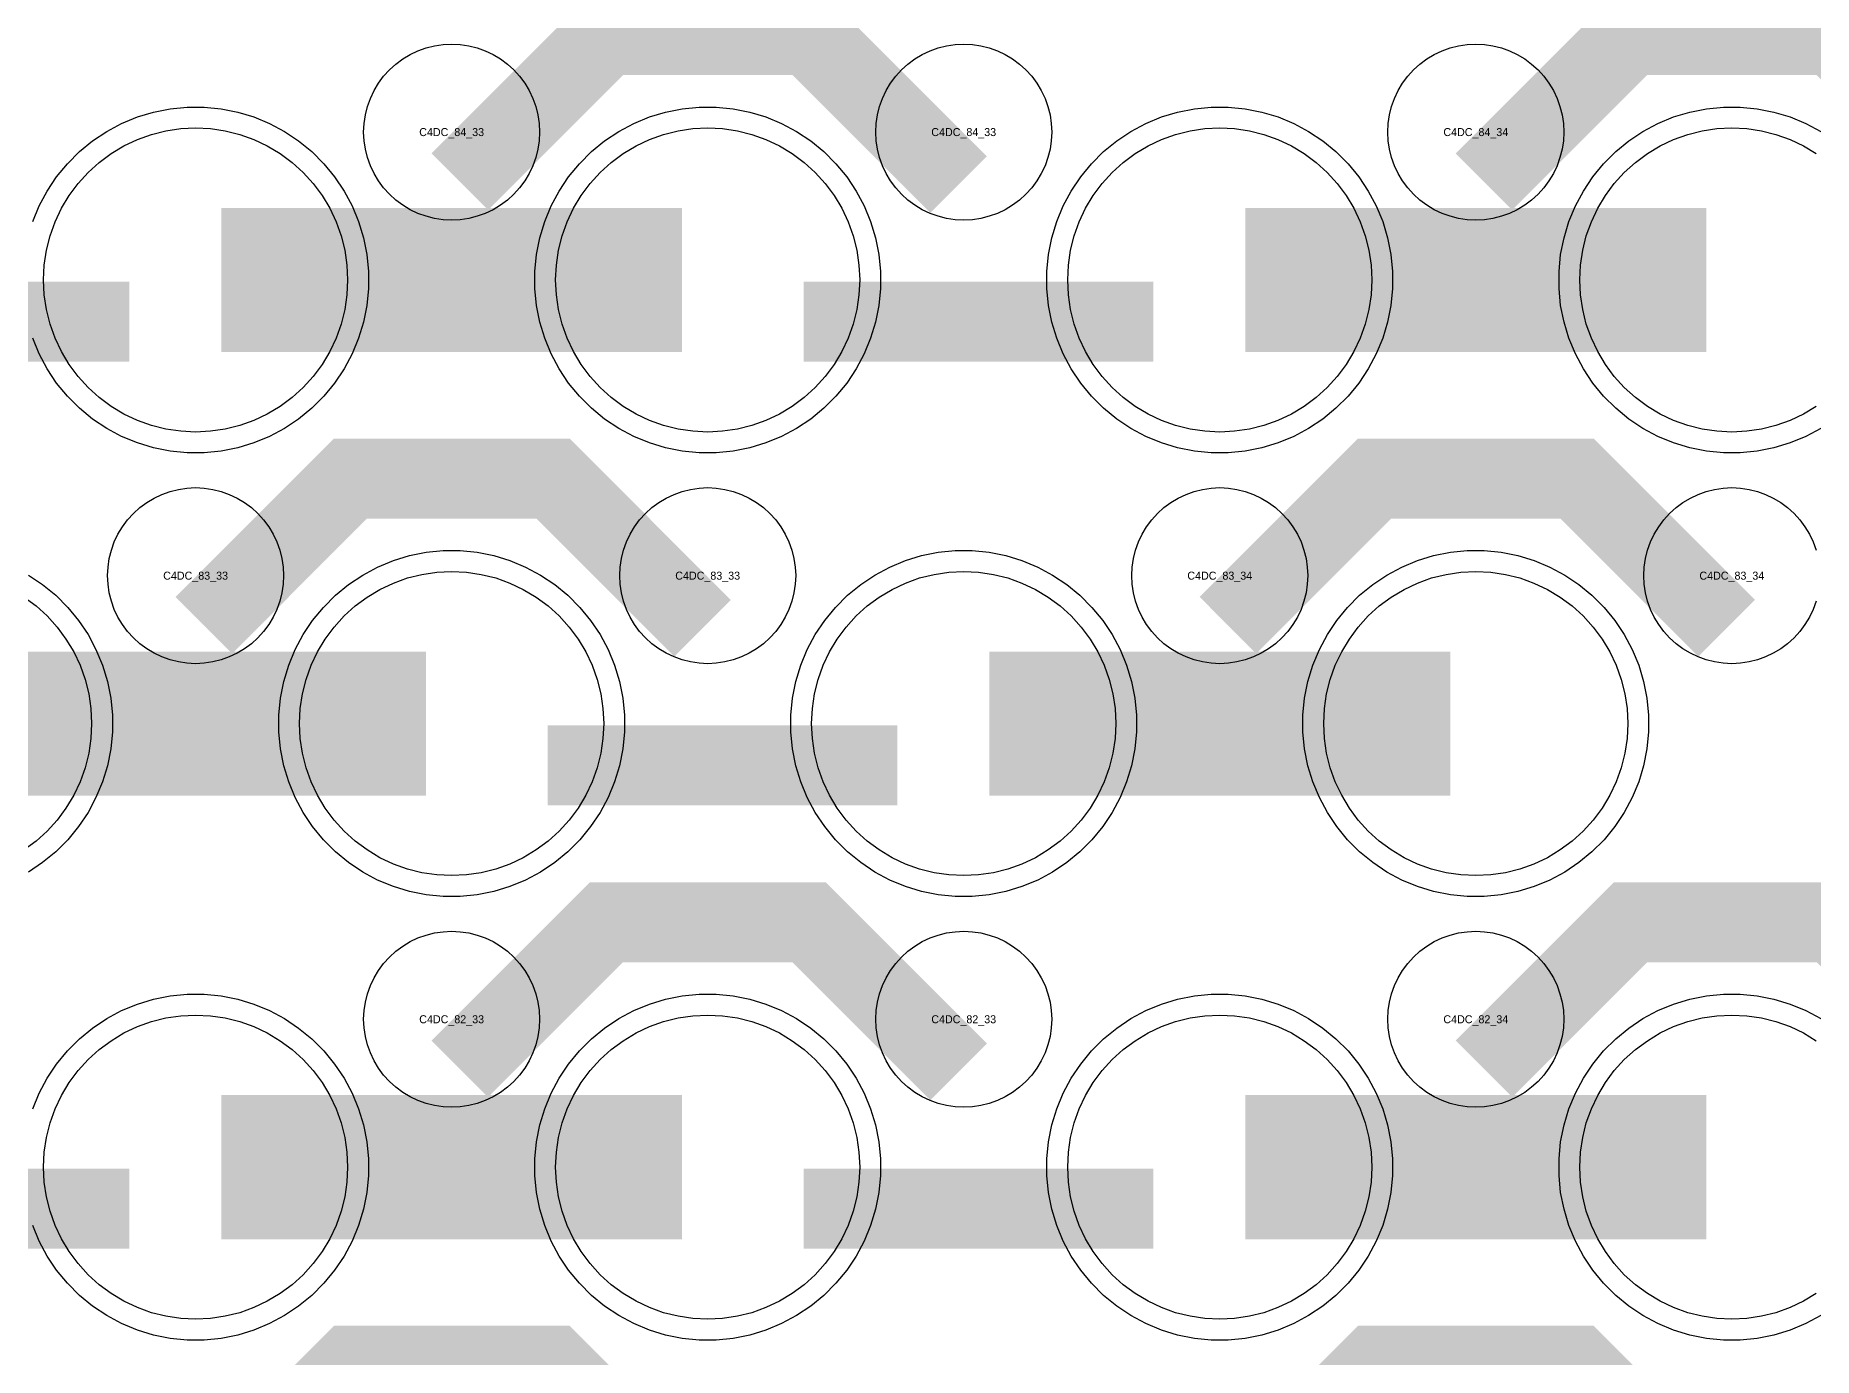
# Model space of a CAD drawing. Extents: x -11880 to 11880, y -14992 to 14992.
# Drawn here: x -1490 to -934, y -3537 to -3124 of the extents above; entities that cross this region are included whole.
import ezdxf
from ezdxf.enums import TextEntityAlignment as Align

# ---------------------------------------------------------------- set-up
doc = ezdxf.new("R2010")
doc.units = 0
doc.header["$MEASUREMENT"] = 0
for name, color, linetype in [('GDS_775_DT_237', 138, 'CONTINUOUS'), ('RDL1_FS', 34, 'CONTINUOUS'), ('RDL_BS', 160, 'CONTINUOUS')]:
    doc.layers.add(name, color=color, linetype=linetype)

msp = doc.modelspace()

# ---------------------------------------------------------------- linework, layer by layer
at = {"layer": 'RDL1_FS'}
for points in [[(-1440, -3247.694), (-1444.657, -3247.465), (-1449.268, -3246.781), (-1453.791, -3245.649), (-1458.181, -3244.077), (-1462.395, -3242.085), (-1466.395, -3239.687), (-1470.14, -3236.909), (-1473.594, -3233.779), (-1476.724, -3230.325), (-1479.502, -3226.58), (-1481.9, -3222.58), (-1483.892, -3218.366), (-1485.464, -3213.976), (-1486.596, -3209.453), (-1487.28, -3204.842), (-1487.509, -3200.185), (-1487.28, -3195.528), (-1486.596, -3190.917), (-1485.464, -3186.394), (-1483.892, -3182.004), (-1481.9, -3177.79), (-1479.502, -3173.79), (-1476.724, -3170.045), (-1473.594, -3166.591), (-1470.14, -3163.461), (-1466.395, -3160.683), (-1462.395, -3158.285), (-1458.181, -3156.293), (-1453.791, -3154.721), (-1449.268, -3153.589), (-1444.657, -3152.905), (-1440, -3152.676), (-1435.343, -3152.905), (-1430.732, -3153.589), (-1426.209, -3154.721), (-1421.819, -3156.293), (-1417.605, -3158.285), (-1413.605, -3160.683), (-1409.86, -3163.461), (-1406.406, -3166.591), (-1403.276, -3170.045), (-1400.498, -3173.79), (-1398.1, -3177.79), (-1396.108, -3182.004), (-1394.536, -3186.394), (-1393.404, -3190.917), (-1392.72, -3195.528), (-1392.491, -3200.185), (-1392.72, -3204.842), (-1393.404, -3209.453), (-1394.536, -3213.976), (-1396.108, -3218.366), (-1398.1, -3222.58), (-1400.498, -3226.58), (-1403.276, -3230.325), (-1406.406, -3233.779), (-1409.86, -3236.909), (-1413.605, -3239.687), (-1417.605, -3242.085), (-1421.819, -3244.077), (-1426.209, -3245.649), (-1430.732, -3246.781), (-1435.343, -3247.465)], [(-1280, -3247.694), (-1284.657, -3247.465), (-1289.268, -3246.781), (-1293.791, -3245.649), (-1298.181, -3244.077), (-1302.395, -3242.085), (-1306.395, -3239.687), (-1310.14, -3236.909), (-1313.594, -3233.779), (-1316.724, -3230.325), (-1319.502, -3226.58), (-1321.9, -3222.58), (-1323.892, -3218.366), (-1325.464, -3213.976), (-1326.596, -3209.453), (-1327.28, -3204.842), (-1327.509, -3200.185), (-1327.28, -3195.528), (-1326.596, -3190.917), (-1325.464, -3186.394), (-1323.892, -3182.004), (-1321.9, -3177.79), (-1319.502, -3173.79), (-1316.724, -3170.045), (-1313.594, -3166.591), (-1310.14, -3163.461), (-1306.395, -3160.683), (-1302.395, -3158.285), (-1298.181, -3156.293), (-1293.791, -3154.721), (-1289.268, -3153.589), (-1284.657, -3152.905), (-1280, -3152.676), (-1275.343, -3152.905), (-1270.732, -3153.589), (-1266.209, -3154.721), (-1261.819, -3156.293), (-1257.605, -3158.285), (-1253.605, -3160.683), (-1249.86, -3163.461), (-1246.406, -3166.591), (-1243.276, -3170.045), (-1240.498, -3173.79), (-1238.1, -3177.79), (-1236.108, -3182.004), (-1234.536, -3186.394), (-1233.404, -3190.917), (-1232.72, -3195.528), (-1232.491, -3200.185), (-1232.72, -3204.842), (-1233.404, -3209.453), (-1234.536, -3213.976), (-1236.108, -3218.366), (-1238.1, -3222.58), (-1240.498, -3226.58), (-1243.276, -3230.325), (-1246.406, -3233.779), (-1249.86, -3236.909), (-1253.605, -3239.687), (-1257.605, -3242.085), (-1261.819, -3244.077), (-1266.209, -3245.649), (-1270.732, -3246.781), (-1275.343, -3247.465)], [(-1120, -3247.694), (-1124.657, -3247.465), (-1129.268, -3246.781), (-1133.791, -3245.649), (-1138.181, -3244.077), (-1142.395, -3242.085), (-1146.395, -3239.687), (-1150.14, -3236.909), (-1153.594, -3233.779), (-1156.724, -3230.325), (-1159.502, -3226.58), (-1161.9, -3222.58), (-1163.892, -3218.366), (-1165.464, -3213.976), (-1166.596, -3209.453), (-1167.28, -3204.842), (-1167.509, -3200.185), (-1167.28, -3195.528), (-1166.596, -3190.917), (-1165.464, -3186.394), (-1163.892, -3182.004), (-1161.9, -3177.79), (-1159.502, -3173.79), (-1156.724, -3170.045), (-1153.594, -3166.591), (-1150.14, -3163.461), (-1146.395, -3160.683), (-1142.395, -3158.285), (-1138.181, -3156.293), (-1133.791, -3154.721), (-1129.268, -3153.589), (-1124.657, -3152.905), (-1120, -3152.676), (-1115.343, -3152.905), (-1110.732, -3153.589), (-1106.209, -3154.721), (-1101.819, -3156.293), (-1097.605, -3158.285), (-1093.605, -3160.683), (-1089.86, -3163.461), (-1086.406, -3166.591), (-1083.276, -3170.045), (-1080.498, -3173.79), (-1078.1, -3177.79), (-1076.108, -3182.004), (-1074.536, -3186.394), (-1073.404, -3190.917), (-1072.72, -3195.528), (-1072.491, -3200.185), (-1072.72, -3204.842), (-1073.404, -3209.453), (-1074.536, -3213.976), (-1076.108, -3218.366), (-1078.1, -3222.58), (-1080.498, -3226.58), (-1083.276, -3230.325), (-1086.406, -3233.779), (-1089.86, -3236.909), (-1093.605, -3239.687), (-1097.605, -3242.085), (-1101.819, -3244.077), (-1106.209, -3245.649), (-1110.732, -3246.781), (-1115.343, -3247.465)], [(-1360, -3386.254), (-1364.657, -3386.025), (-1369.268, -3385.341), (-1373.791, -3384.209), (-1378.181, -3382.637), (-1382.395, -3380.645), (-1386.395, -3378.247), (-1390.14, -3375.469), (-1393.594, -3372.339), (-1396.724, -3368.885), (-1399.502, -3365.14), (-1401.9, -3361.14), (-1403.892, -3356.926), (-1405.464, -3352.536), (-1406.596, -3348.013), (-1407.28, -3343.402), (-1407.509, -3338.745), (-1407.28, -3334.088), (-1406.596, -3329.477), (-1405.464, -3324.954), (-1403.892, -3320.564), (-1401.9, -3316.35), (-1399.502, -3312.35), (-1396.724, -3308.605), (-1393.594, -3305.151), (-1390.14, -3302.021), (-1386.395, -3299.243), (-1382.395, -3296.845), (-1378.181, -3294.853), (-1373.791, -3293.281), (-1369.268, -3292.149), (-1364.657, -3291.465), (-1360, -3291.236), (-1355.343, -3291.465), (-1350.732, -3292.149), (-1346.209, -3293.281), (-1341.819, -3294.853), (-1337.605, -3296.845), (-1333.605, -3299.243), (-1329.86, -3302.021), (-1326.406, -3305.151), (-1323.276, -3308.605), (-1320.498, -3312.35), (-1318.1, -3316.35), (-1316.108, -3320.564), (-1314.536, -3324.954), (-1313.404, -3329.477), (-1312.72, -3334.088), (-1312.491, -3338.745), (-1312.72, -3343.402), (-1313.404, -3348.013), (-1314.536, -3352.536), (-1316.108, -3356.926), (-1318.1, -3361.14), (-1320.498, -3365.14), (-1323.276, -3368.885), (-1326.406, -3372.339), (-1329.86, -3375.469), (-1333.605, -3378.247), (-1337.605, -3380.645), (-1341.819, -3382.637), (-1346.209, -3384.209), (-1350.732, -3385.341), (-1355.343, -3386.025)], [(-1200, -3386.254), (-1204.657, -3386.025), (-1209.268, -3385.341), (-1213.791, -3384.209), (-1218.181, -3382.637), (-1222.395, -3380.645), (-1226.395, -3378.247), (-1230.14, -3375.469), (-1233.594, -3372.339), (-1236.724, -3368.885), (-1239.502, -3365.14), (-1241.9, -3361.14), (-1243.892, -3356.926), (-1245.464, -3352.536), (-1246.596, -3348.013), (-1247.28, -3343.402), (-1247.509, -3338.745), (-1247.28, -3334.088), (-1246.596, -3329.477), (-1245.464, -3324.954), (-1243.892, -3320.564), (-1241.9, -3316.35), (-1239.502, -3312.35), (-1236.724, -3308.605), (-1233.594, -3305.151), (-1230.14, -3302.021), (-1226.395, -3299.243), (-1222.395, -3296.845), (-1218.181, -3294.853), (-1213.791, -3293.281), (-1209.268, -3292.149), (-1204.657, -3291.465), (-1200, -3291.236), (-1195.343, -3291.465), (-1190.732, -3292.149), (-1186.209, -3293.281), (-1181.819, -3294.853), (-1177.605, -3296.845), (-1173.605, -3299.243), (-1169.86, -3302.021), (-1166.406, -3305.151), (-1163.276, -3308.605), (-1160.498, -3312.35), (-1158.1, -3316.35), (-1156.108, -3320.564), (-1154.536, -3324.954), (-1153.404, -3329.477), (-1152.72, -3334.088), (-1152.491, -3338.745), (-1152.72, -3343.402), (-1153.404, -3348.013), (-1154.536, -3352.536), (-1156.108, -3356.926), (-1158.1, -3361.14), (-1160.498, -3365.14), (-1163.276, -3368.885), (-1166.406, -3372.339), (-1169.86, -3375.469), (-1173.605, -3378.247), (-1177.605, -3380.645), (-1181.819, -3382.637), (-1186.209, -3384.209), (-1190.732, -3385.341), (-1195.343, -3386.025)], [(-1040, -3386.254), (-1044.657, -3386.025), (-1049.268, -3385.341), (-1053.791, -3384.209), (-1058.181, -3382.637), (-1062.395, -3380.645), (-1066.395, -3378.247), (-1070.14, -3375.469), (-1073.594, -3372.339), (-1076.724, -3368.885), (-1079.502, -3365.14), (-1081.9, -3361.14), (-1083.892, -3356.926), (-1085.464, -3352.536), (-1086.596, -3348.013), (-1087.28, -3343.402), (-1087.509, -3338.745), (-1087.28, -3334.088), (-1086.596, -3329.477), (-1085.464, -3324.954), (-1083.892, -3320.564), (-1081.9, -3316.35), (-1079.502, -3312.35), (-1076.724, -3308.605), (-1073.594, -3305.151), (-1070.14, -3302.021), (-1066.395, -3299.243), (-1062.395, -3296.845), (-1058.181, -3294.853), (-1053.791, -3293.281), (-1049.268, -3292.149), (-1044.657, -3291.465), (-1040, -3291.236), (-1035.343, -3291.465), (-1030.732, -3292.149), (-1026.209, -3293.281), (-1021.819, -3294.853), (-1017.605, -3296.845), (-1013.605, -3299.243), (-1009.86, -3302.021), (-1006.406, -3305.151), (-1003.276, -3308.605), (-1000.498, -3312.35), (-998.1, -3316.35), (-996.108, -3320.564), (-994.536, -3324.954), (-993.404, -3329.477), (-992.72, -3334.088), (-992.491, -3338.745), (-992.72, -3343.402), (-993.404, -3348.013), (-994.536, -3352.536), (-996.108, -3356.926), (-998.1, -3361.14), (-1000.498, -3365.14), (-1003.276, -3368.885), (-1006.406, -3372.339), (-1009.86, -3375.469), (-1013.605, -3378.247), (-1017.605, -3380.645), (-1021.819, -3382.637), (-1026.209, -3384.209), (-1030.732, -3385.341), (-1035.343, -3386.025)], [(-1440, -3524.819), (-1444.657, -3524.59), (-1449.268, -3523.906), (-1453.791, -3522.774), (-1458.181, -3521.202), (-1462.395, -3519.21), (-1466.395, -3516.812), (-1470.14, -3514.034), (-1473.594, -3510.904), (-1476.724, -3507.45), (-1479.502, -3503.705), (-1481.9, -3499.705), (-1483.892, -3495.491), (-1485.464, -3491.101), (-1486.596, -3486.578), (-1487.28, -3481.967), (-1487.509, -3477.31), (-1487.28, -3472.653), (-1486.596, -3468.042), (-1485.464, -3463.519), (-1483.892, -3459.129), (-1481.9, -3454.915), (-1479.502, -3450.915), (-1476.724, -3447.17), (-1473.594, -3443.716), (-1470.14, -3440.586), (-1466.395, -3437.808), (-1462.395, -3435.41), (-1458.181, -3433.418), (-1453.791, -3431.846), (-1449.268, -3430.714), (-1444.657, -3430.03), (-1440, -3429.801), (-1435.343, -3430.03), (-1430.732, -3430.714), (-1426.209, -3431.846), (-1421.819, -3433.418), (-1417.605, -3435.41), (-1413.605, -3437.808), (-1409.86, -3440.586), (-1406.406, -3443.716), (-1403.276, -3447.17), (-1400.498, -3450.915), (-1398.1, -3454.915), (-1396.108, -3459.129), (-1394.536, -3463.519), (-1393.404, -3468.042), (-1392.72, -3472.653), (-1392.491, -3477.31), (-1392.72, -3481.967), (-1393.404, -3486.578), (-1394.536, -3491.101), (-1396.108, -3495.491), (-1398.1, -3499.705), (-1400.498, -3503.705), (-1403.276, -3507.45), (-1406.406, -3510.904), (-1409.86, -3514.034), (-1413.605, -3516.812), (-1417.605, -3519.21), (-1421.819, -3521.202), (-1426.209, -3522.774), (-1430.732, -3523.906), (-1435.343, -3524.59)], [(-1280, -3524.819), (-1284.657, -3524.59), (-1289.268, -3523.906), (-1293.791, -3522.774), (-1298.181, -3521.202), (-1302.395, -3519.21), (-1306.395, -3516.812), (-1310.14, -3514.034), (-1313.594, -3510.904), (-1316.724, -3507.45), (-1319.502, -3503.705), (-1321.9, -3499.705), (-1323.892, -3495.491), (-1325.464, -3491.101), (-1326.596, -3486.578), (-1327.28, -3481.967), (-1327.509, -3477.31), (-1327.28, -3472.653), (-1326.596, -3468.042), (-1325.464, -3463.519), (-1323.892, -3459.129), (-1321.9, -3454.915), (-1319.502, -3450.915), (-1316.724, -3447.17), (-1313.594, -3443.716), (-1310.14, -3440.586), (-1306.395, -3437.808), (-1302.395, -3435.41), (-1298.181, -3433.418), (-1293.791, -3431.846), (-1289.268, -3430.714), (-1284.657, -3430.03), (-1280, -3429.801), (-1275.343, -3430.03), (-1270.732, -3430.714), (-1266.209, -3431.846), (-1261.819, -3433.418), (-1257.605, -3435.41), (-1253.605, -3437.808), (-1249.86, -3440.586), (-1246.406, -3443.716), (-1243.276, -3447.17), (-1240.498, -3450.915), (-1238.1, -3454.915), (-1236.108, -3459.129), (-1234.536, -3463.519), (-1233.404, -3468.042), (-1232.72, -3472.653), (-1232.491, -3477.31), (-1232.72, -3481.967), (-1233.404, -3486.578), (-1234.536, -3491.101), (-1236.108, -3495.491), (-1238.1, -3499.705), (-1240.498, -3503.705), (-1243.276, -3507.45), (-1246.406, -3510.904), (-1249.86, -3514.034), (-1253.605, -3516.812), (-1257.605, -3519.21), (-1261.819, -3521.202), (-1266.209, -3522.774), (-1270.732, -3523.906), (-1275.343, -3524.59)], [(-1120, -3524.819), (-1124.657, -3524.59), (-1129.268, -3523.906), (-1133.791, -3522.774), (-1138.181, -3521.202), (-1142.395, -3519.21), (-1146.395, -3516.812), (-1150.14, -3514.034), (-1153.594, -3510.904), (-1156.724, -3507.45), (-1159.502, -3503.705), (-1161.9, -3499.705), (-1163.892, -3495.491), (-1165.464, -3491.101), (-1166.596, -3486.578), (-1167.28, -3481.967), (-1167.509, -3477.31), (-1167.28, -3472.653), (-1166.596, -3468.042), (-1165.464, -3463.519), (-1163.892, -3459.129), (-1161.9, -3454.915), (-1159.502, -3450.915), (-1156.724, -3447.17), (-1153.594, -3443.716), (-1150.14, -3440.586), (-1146.395, -3437.808), (-1142.395, -3435.41), (-1138.181, -3433.418), (-1133.791, -3431.846), (-1129.268, -3430.714), (-1124.657, -3430.03), (-1120, -3429.801), (-1115.343, -3430.03), (-1110.732, -3430.714), (-1106.209, -3431.846), (-1101.819, -3433.418), (-1097.605, -3435.41), (-1093.605, -3437.808), (-1089.86, -3440.586), (-1086.406, -3443.716), (-1083.276, -3447.17), (-1080.498, -3450.915), (-1078.1, -3454.915), (-1076.108, -3459.129), (-1074.536, -3463.519), (-1073.404, -3468.042), (-1072.72, -3472.653), (-1072.491, -3477.31), (-1072.72, -3481.967), (-1073.404, -3486.578), (-1074.536, -3491.101), (-1076.108, -3495.491), (-1078.1, -3499.705), (-1080.498, -3503.705), (-1083.276, -3507.45), (-1086.406, -3510.904), (-1089.86, -3514.034), (-1093.605, -3516.812), (-1097.605, -3519.21), (-1101.819, -3521.202), (-1106.209, -3522.774), (-1110.732, -3523.906), (-1115.343, -3524.59)]]:
    msp.add_lwpolyline(points, close=True, dxfattribs=at)
for points in [[(-933.605, -3239.687), (-937.605, -3242.085), (-941.819, -3244.077), (-946.209, -3245.649), (-950.732, -3246.781), (-955.343, -3247.465), (-960, -3247.694), (-964.657, -3247.465), (-969.268, -3246.781), (-973.791, -3245.649), (-978.181, -3244.077), (-982.395, -3242.085), (-986.395, -3239.687), (-990.14, -3236.909), (-993.594, -3233.779), (-996.724, -3230.325), (-999.502, -3226.58), (-1001.9, -3222.58), (-1003.892, -3218.366), (-1005.464, -3213.976), (-1006.596, -3209.453), (-1007.28, -3204.842), (-1007.509, -3200.185), (-1007.28, -3195.528), (-1006.596, -3190.917), (-1005.464, -3186.394), (-1003.892, -3182.004), (-1001.9, -3177.79), (-999.502, -3173.79), (-996.724, -3170.045), (-993.594, -3166.591), (-990.14, -3163.461), (-986.395, -3160.683), (-982.395, -3158.285), (-978.181, -3156.293), (-973.791, -3154.721), (-969.268, -3153.589), (-964.657, -3152.905), (-960, -3152.676), (-955.343, -3152.905), (-950.732, -3153.589), (-946.209, -3154.721), (-941.819, -3156.293), (-937.605, -3158.285), (-933.605, -3160.683)], [(-1493.605, -3299.243), (-1489.86, -3302.021), (-1486.406, -3305.151), (-1483.276, -3308.605), (-1480.498, -3312.35), (-1478.1, -3316.35), (-1476.108, -3320.564), (-1474.536, -3324.954), (-1473.404, -3329.477), (-1472.72, -3334.088), (-1472.491, -3338.745), (-1472.72, -3343.402), (-1473.404, -3348.013), (-1474.536, -3352.536), (-1476.108, -3356.926), (-1478.1, -3361.14), (-1480.498, -3365.14), (-1483.276, -3368.885), (-1486.406, -3372.339), (-1489.86, -3375.469), (-1493.605, -3378.247)], [(-933.605, -3516.812), (-937.605, -3519.21), (-941.819, -3521.202), (-946.209, -3522.774), (-950.732, -3523.906), (-955.343, -3524.59), (-960, -3524.819), (-964.657, -3524.59), (-969.268, -3523.906), (-973.791, -3522.774), (-978.181, -3521.202), (-982.395, -3519.21), (-986.395, -3516.812), (-990.14, -3514.034), (-993.594, -3510.904), (-996.724, -3507.45), (-999.502, -3503.705), (-1001.9, -3499.705), (-1003.892, -3495.491), (-1005.464, -3491.101), (-1006.596, -3486.578), (-1007.28, -3481.967), (-1007.509, -3477.31), (-1007.28, -3472.653), (-1006.596, -3468.042), (-1005.464, -3463.519), (-1003.892, -3459.129), (-1001.9, -3454.915), (-999.502, -3450.915), (-996.724, -3447.17), (-993.594, -3443.716), (-990.14, -3440.586), (-986.395, -3437.808), (-982.395, -3435.41), (-978.181, -3433.418), (-973.791, -3431.846), (-969.268, -3430.714), (-964.657, -3430.03), (-960, -3429.801), (-955.343, -3430.03), (-950.732, -3430.714), (-946.209, -3431.846), (-941.819, -3433.418), (-937.605, -3435.41), (-933.605, -3437.808)]]:
    msp.add_lwpolyline(points, dxfattribs=at)
for points in [[(-1431.998, -3200.185, 45, 45, 0), (-1359.998, -3200.185, 45, 45, 0)], [(-1359.998, -3200.185, 45, 45, 0), (-1287.998, -3200.185, 45, 45, 0)], [(-1111.998, -3200.185, 45, 45, 0), (-1039.998, -3200.185, 45, 45, 0)], [(-1039.998, -3200.185, 45, 45, 0), (-967.998, -3200.185, 45, 45, 0)], [(-1511.998, -3338.745, 45, 45, 0), (-1439.998, -3338.745, 45, 45, 0)], [(-1439.998, -3338.745, 45, 45, 0), (-1367.998, -3338.745, 45, 45, 0)], [(-1191.998, -3338.745, 45, 45, 0), (-1119.998, -3338.745, 45, 45, 0)], [(-1119.998, -3338.745, 45, 45, 0), (-1047.998, -3338.745, 45, 45, 0)], [(-1431.998, -3477.31, 45, 45, 0), (-1359.998, -3477.31, 45, 45, 0)], [(-1359.998, -3477.31, 45, 45, 0), (-1287.998, -3477.31, 45, 45, 0)], [(-1111.998, -3477.31, 45, 45, 0), (-1039.998, -3477.31, 45, 45, 0)], [(-1039.998, -3477.31, 45, 45, 0), (-967.998, -3477.31, 45, 45, 0)]]:
    msp.add_lwpolyline(points, format="xyseb", dxfattribs=at)
at = {"layer": 'RDL_BS'}
for points in [[(-1357.438, -3169.499, 25, 25, 0), (-1311.623, -3123.684, 25, 25, 0), (-1278.07, -3123.684, 25, 25, 0)], [(-1201.599, -3170.398, 25, 25, 0), (-1248.313, -3123.684, 25, 25, 0), (-1278.071, -3123.684, 25, 25, 0)], [(-1037.438, -3169.499, 25, 25, 0), (-991.623, -3123.684, 25, 25, 0), (-958.07, -3123.684, 25, 25, 0)], [(-881.599, -3170.398, 25, 25, 0), (-928.313, -3123.684, 25, 25, 0), (-958.071, -3123.684, 25, 25, 0)], [(-1569.984, -3213.198, 25, 25, 0), (-1460.719, -3213.198, 25, 25, 0)], [(-1249.984, -3213.198, 25, 25, 0), (-1140.719, -3213.198, 25, 25, 0)], [(-929.984, -3213.198, 25, 25, 0), (-820.719, -3213.198, 25, 25, 0)], [(-1437.438, -3308.059, 25, 25, 0), (-1391.623, -3262.244, 25, 25, 0), (-1358.07, -3262.244, 25, 25, 0)], [(-1281.599, -3308.958, 25, 25, 0), (-1328.313, -3262.244, 25, 25, 0), (-1358.071, -3262.244, 25, 25, 0)], [(-1117.438, -3308.059, 25, 25, 0), (-1071.623, -3262.244, 25, 25, 0), (-1038.07, -3262.244, 25, 25, 0)], [(-961.599, -3308.958, 25, 25, 0), (-1008.313, -3262.244, 25, 25, 0), (-1038.071, -3262.244, 25, 25, 0)], [(-1329.984, -3351.758, 25, 25, 0), (-1220.719, -3351.758, 25, 25, 0)], [(-1357.438, -3446.624, 25, 25, 0), (-1311.623, -3400.809, 25, 25, 0), (-1278.07, -3400.809, 25, 25, 0)], [(-1201.599, -3447.523, 25, 25, 0), (-1248.313, -3400.809, 25, 25, 0), (-1278.071, -3400.809, 25, 25, 0)], [(-1037.438, -3446.624, 25, 25, 0), (-991.623, -3400.809, 25, 25, 0), (-958.07, -3400.809, 25, 25, 0)], [(-881.599, -3447.523, 25, 25, 0), (-928.313, -3400.809, 25, 25, 0), (-958.071, -3400.809, 25, 25, 0)], [(-1569.984, -3490.323, 25, 25, 0), (-1460.719, -3490.323, 25, 25, 0)], [(-1249.984, -3490.323, 25, 25, 0), (-1140.719, -3490.323, 25, 25, 0)], [(-1437.438, -3585.189, 25, 25, 0), (-1391.623, -3539.374, 25, 25, 0), (-1358.07, -3539.374, 25, 25, 0)], [(-1281.599, -3586.088, 25, 25, 0), (-1328.313, -3539.374, 25, 25, 0), (-1358.071, -3539.374, 25, 25, 0)], [(-1117.438, -3585.189, 25, 25, 0), (-1071.623, -3539.374, 25, 25, 0), (-1038.07, -3539.374, 25, 25, 0)], [(-961.599, -3586.088, 25, 25, 0), (-1008.313, -3539.374, 25, 25, 0), (-1038.071, -3539.374, 25, 25, 0)]]:
    msp.add_lwpolyline(points, format="xyseb", dxfattribs=at)
for points in [[(-1360, -3181.491), (-1362.693, -3181.359), (-1365.365, -3180.963), (-1367.984, -3180.306), (-1370.519, -3179.399), (-1372.956, -3178.247), (-1375.28, -3176.854), (-1377.443, -3175.251), (-1379.442, -3173.439), (-1381.254, -3171.44), (-1382.857, -3169.277), (-1384.25, -3166.953), (-1385.402, -3164.516), (-1386.309, -3161.981), (-1386.966, -3159.362), (-1387.362, -3156.69), (-1387.494, -3153.997), (-1387.362, -3151.304), (-1386.966, -3148.632), (-1386.309, -3146.013), (-1385.402, -3143.478), (-1384.25, -3141.041), (-1382.857, -3138.717), (-1381.254, -3136.554), (-1379.442, -3134.555), (-1377.443, -3132.743), (-1375.28, -3131.14), (-1372.956, -3129.747), (-1370.519, -3128.595), (-1367.984, -3127.688), (-1365.365, -3127.031), (-1362.693, -3126.635), (-1360, -3126.503), (-1357.307, -3126.635), (-1354.635, -3127.031), (-1352.016, -3127.688), (-1349.481, -3128.595), (-1347.044, -3129.747), (-1344.72, -3131.14), (-1342.557, -3132.743), (-1340.558, -3134.555), (-1338.746, -3136.554), (-1337.143, -3138.717), (-1335.75, -3141.041), (-1334.598, -3143.478), (-1333.691, -3146.013), (-1333.034, -3148.632), (-1332.638, -3151.304), (-1332.506, -3153.997), (-1332.638, -3156.69), (-1333.034, -3159.362), (-1333.691, -3161.981), (-1334.598, -3164.516), (-1335.75, -3166.953), (-1337.143, -3169.277), (-1338.746, -3171.44), (-1340.558, -3173.439), (-1342.557, -3175.251), (-1344.72, -3176.854), (-1347.044, -3178.247), (-1349.481, -3179.399), (-1352.016, -3180.306), (-1354.635, -3180.963), (-1357.307, -3181.359)], [(-1200, -3181.491), (-1202.693, -3181.359), (-1205.365, -3180.963), (-1207.984, -3180.306), (-1210.519, -3179.399), (-1212.956, -3178.247), (-1215.28, -3176.854), (-1217.443, -3175.251), (-1219.442, -3173.439), (-1221.254, -3171.44), (-1222.857, -3169.277), (-1224.25, -3166.953), (-1225.402, -3164.516), (-1226.309, -3161.981), (-1226.966, -3159.362), (-1227.362, -3156.69), (-1227.494, -3153.997), (-1227.362, -3151.304), (-1226.966, -3148.632), (-1226.309, -3146.013), (-1225.402, -3143.478), (-1224.25, -3141.041), (-1222.857, -3138.717), (-1221.254, -3136.554), (-1219.442, -3134.555), (-1217.443, -3132.743), (-1215.28, -3131.14), (-1212.956, -3129.747), (-1210.519, -3128.595), (-1207.984, -3127.688), (-1205.365, -3127.031), (-1202.693, -3126.635), (-1200, -3126.503), (-1197.307, -3126.635), (-1194.635, -3127.031), (-1192.016, -3127.688), (-1189.481, -3128.595), (-1187.044, -3129.747), (-1184.72, -3131.14), (-1182.557, -3132.743), (-1180.558, -3134.555), (-1178.746, -3136.554), (-1177.143, -3138.717), (-1175.75, -3141.041), (-1174.598, -3143.478), (-1173.691, -3146.013), (-1173.034, -3148.632), (-1172.638, -3151.304), (-1172.506, -3153.997), (-1172.638, -3156.69), (-1173.034, -3159.362), (-1173.691, -3161.981), (-1174.598, -3164.516), (-1175.75, -3166.953), (-1177.143, -3169.277), (-1178.746, -3171.44), (-1180.558, -3173.439), (-1182.557, -3175.251), (-1184.72, -3176.854), (-1187.044, -3178.247), (-1189.481, -3179.399), (-1192.016, -3180.306), (-1194.635, -3180.963), (-1197.307, -3181.359)], [(-1040, -3181.491), (-1042.693, -3181.359), (-1045.365, -3180.963), (-1047.984, -3180.306), (-1050.519, -3179.399), (-1052.956, -3178.247), (-1055.28, -3176.854), (-1057.443, -3175.251), (-1059.442, -3173.439), (-1061.254, -3171.44), (-1062.857, -3169.277), (-1064.25, -3166.953), (-1065.402, -3164.516), (-1066.309, -3161.981), (-1066.966, -3159.362), (-1067.362, -3156.69), (-1067.494, -3153.997), (-1067.362, -3151.304), (-1066.966, -3148.632), (-1066.309, -3146.013), (-1065.402, -3143.478), (-1064.25, -3141.041), (-1062.857, -3138.717), (-1061.254, -3136.554), (-1059.442, -3134.555), (-1057.443, -3132.743), (-1055.28, -3131.14), (-1052.956, -3129.747), (-1050.519, -3128.595), (-1047.984, -3127.688), (-1045.365, -3127.031), (-1042.693, -3126.635), (-1040, -3126.503), (-1037.307, -3126.635), (-1034.635, -3127.031), (-1032.016, -3127.688), (-1029.481, -3128.595), (-1027.044, -3129.747), (-1024.72, -3131.14), (-1022.557, -3132.743), (-1020.558, -3134.555), (-1018.746, -3136.554), (-1017.143, -3138.717), (-1015.75, -3141.041), (-1014.598, -3143.478), (-1013.691, -3146.013), (-1013.034, -3148.632), (-1012.638, -3151.304), (-1012.506, -3153.997), (-1012.638, -3156.69), (-1013.034, -3159.362), (-1013.691, -3161.981), (-1014.598, -3164.516), (-1015.75, -3166.953), (-1017.143, -3169.277), (-1018.746, -3171.44), (-1020.558, -3173.439), (-1022.557, -3175.251), (-1024.72, -3176.854), (-1027.044, -3178.247), (-1029.481, -3179.399), (-1032.016, -3180.306), (-1034.635, -3180.963), (-1037.307, -3181.359)], [(-1282.644, -3254.185), (-1287.938, -3253.668), (-1293.165, -3252.622), (-1298.205, -3251.091), (-1303.115, -3249.06), (-1307.777, -3246.568), (-1312.191, -3243.621), (-1316.292, -3240.259), (-1320.074, -3236.477), (-1323.436, -3232.376), (-1326.383, -3227.962), (-1328.875, -3223.3), (-1330.906, -3218.39), (-1332.437, -3213.35), (-1333.483, -3208.123), (-1334, -3202.829), (-1334, -3197.541), (-1333.483, -3192.247), (-1332.437, -3187.02), (-1330.906, -3181.98), (-1328.875, -3177.07), (-1326.383, -3172.408), (-1323.436, -3167.994), (-1320.074, -3163.893), (-1316.292, -3160.111), (-1312.191, -3156.749), (-1307.777, -3153.802), (-1303.115, -3151.31), (-1298.205, -3149.279), (-1293.165, -3147.748), (-1287.938, -3146.702), (-1282.644, -3146.185), (-1277.356, -3146.185), (-1272.062, -3146.702), (-1266.835, -3147.748), (-1261.795, -3149.279), (-1256.885, -3151.31), (-1252.223, -3153.802), (-1247.809, -3156.749), (-1243.708, -3160.111), (-1239.926, -3163.893), (-1236.564, -3167.994), (-1233.617, -3172.408), (-1231.125, -3177.07), (-1229.094, -3181.98), (-1227.563, -3187.02), (-1226.517, -3192.247), (-1226, -3197.541), (-1226, -3202.829), (-1226.517, -3208.123), (-1227.563, -3213.35), (-1229.094, -3218.39), (-1231.125, -3223.3), (-1233.617, -3227.962), (-1236.564, -3232.376), (-1239.926, -3236.477), (-1243.708, -3240.259), (-1247.809, -3243.621), (-1252.223, -3246.568), (-1256.885, -3249.06), (-1261.795, -3251.091), (-1266.835, -3252.622), (-1272.062, -3253.668), (-1277.356, -3254.185)], [(-1122.644, -3254.185), (-1127.938, -3253.668), (-1133.165, -3252.622), (-1138.205, -3251.091), (-1143.115, -3249.06), (-1147.777, -3246.568), (-1152.191, -3243.621), (-1156.292, -3240.259), (-1160.074, -3236.477), (-1163.436, -3232.376), (-1166.383, -3227.962), (-1168.875, -3223.3), (-1170.906, -3218.39), (-1172.437, -3213.35), (-1173.483, -3208.123), (-1174, -3202.829), (-1174, -3197.541), (-1173.483, -3192.247), (-1172.437, -3187.02), (-1170.906, -3181.98), (-1168.875, -3177.07), (-1166.383, -3172.408), (-1163.436, -3167.994), (-1160.074, -3163.893), (-1156.292, -3160.111), (-1152.191, -3156.749), (-1147.777, -3153.802), (-1143.115, -3151.31), (-1138.205, -3149.279), (-1133.165, -3147.748), (-1127.938, -3146.702), (-1122.644, -3146.185), (-1117.356, -3146.185), (-1112.062, -3146.702), (-1106.835, -3147.748), (-1101.795, -3149.279), (-1096.885, -3151.31), (-1092.223, -3153.802), (-1087.809, -3156.749), (-1083.708, -3160.111), (-1079.926, -3163.893), (-1076.564, -3167.994), (-1073.617, -3172.408), (-1071.125, -3177.07), (-1069.094, -3181.98), (-1067.563, -3187.02), (-1066.517, -3192.247), (-1066, -3197.541), (-1066, -3202.829), (-1066.517, -3208.123), (-1067.563, -3213.35), (-1069.094, -3218.39), (-1071.125, -3223.3), (-1073.617, -3227.962), (-1076.564, -3232.376), (-1079.926, -3236.477), (-1083.708, -3240.259), (-1087.809, -3243.621), (-1092.223, -3246.568), (-1096.885, -3249.06), (-1101.795, -3251.091), (-1106.835, -3252.622), (-1112.062, -3253.668), (-1117.356, -3254.185)], [(-1440, -3320.051), (-1442.693, -3319.919), (-1445.365, -3319.523), (-1447.984, -3318.866), (-1450.519, -3317.959), (-1452.956, -3316.807), (-1455.28, -3315.414), (-1457.443, -3313.811), (-1459.442, -3311.999), (-1461.254, -3310), (-1462.857, -3307.837), (-1464.25, -3305.513), (-1465.402, -3303.076), (-1466.309, -3300.541), (-1466.966, -3297.922), (-1467.362, -3295.25), (-1467.494, -3292.557), (-1467.362, -3289.864), (-1466.966, -3287.192), (-1466.309, -3284.573), (-1465.402, -3282.038), (-1464.25, -3279.601), (-1462.857, -3277.277), (-1461.254, -3275.114), (-1459.442, -3273.115), (-1457.443, -3271.303), (-1455.28, -3269.7), (-1452.956, -3268.307), (-1450.519, -3267.155), (-1447.984, -3266.248), (-1445.365, -3265.591), (-1442.693, -3265.195), (-1440, -3265.063), (-1437.307, -3265.195), (-1434.635, -3265.591), (-1432.016, -3266.248), (-1429.481, -3267.155), (-1427.044, -3268.307), (-1424.72, -3269.7), (-1422.557, -3271.303), (-1420.558, -3273.115), (-1418.746, -3275.114), (-1417.143, -3277.277), (-1415.75, -3279.601), (-1414.598, -3282.038), (-1413.691, -3284.573), (-1413.034, -3287.192), (-1412.638, -3289.864), (-1412.506, -3292.557), (-1412.638, -3295.25), (-1413.034, -3297.922), (-1413.691, -3300.541), (-1414.598, -3303.076), (-1415.75, -3305.513), (-1417.143, -3307.837), (-1418.746, -3310), (-1420.558, -3311.999), (-1422.557, -3313.811), (-1424.72, -3315.414), (-1427.044, -3316.807), (-1429.481, -3317.959), (-1432.016, -3318.866), (-1434.635, -3319.523), (-1437.307, -3319.919)], [(-1280, -3320.051), (-1282.693, -3319.919), (-1285.365, -3319.523), (-1287.984, -3318.866), (-1290.519, -3317.959), (-1292.956, -3316.807), (-1295.28, -3315.414), (-1297.443, -3313.811), (-1299.442, -3311.999), (-1301.254, -3310), (-1302.857, -3307.837), (-1304.25, -3305.513), (-1305.402, -3303.076), (-1306.309, -3300.541), (-1306.966, -3297.922), (-1307.362, -3295.25), (-1307.494, -3292.557), (-1307.362, -3289.864), (-1306.966, -3287.192), (-1306.309, -3284.573), (-1305.402, -3282.038), (-1304.25, -3279.601), (-1302.857, -3277.277), (-1301.254, -3275.114), (-1299.442, -3273.115), (-1297.443, -3271.303), (-1295.28, -3269.7), (-1292.956, -3268.307), (-1290.519, -3267.155), (-1287.984, -3266.248), (-1285.365, -3265.591), (-1282.693, -3265.195), (-1280, -3265.063), (-1277.307, -3265.195), (-1274.635, -3265.591), (-1272.016, -3266.248), (-1269.481, -3267.155), (-1267.044, -3268.307), (-1264.72, -3269.7), (-1262.557, -3271.303), (-1260.558, -3273.115), (-1258.746, -3275.114), (-1257.143, -3277.277), (-1255.75, -3279.601), (-1254.598, -3282.038), (-1253.691, -3284.573), (-1253.034, -3287.192), (-1252.638, -3289.864), (-1252.506, -3292.557), (-1252.638, -3295.25), (-1253.034, -3297.922), (-1253.691, -3300.541), (-1254.598, -3303.076), (-1255.75, -3305.513), (-1257.143, -3307.837), (-1258.746, -3310), (-1260.558, -3311.999), (-1262.557, -3313.811), (-1264.72, -3315.414), (-1267.044, -3316.807), (-1269.481, -3317.959), (-1272.016, -3318.866), (-1274.635, -3319.523), (-1277.307, -3319.919)], [(-1120, -3320.051), (-1122.693, -3319.919), (-1125.365, -3319.523), (-1127.984, -3318.866), (-1130.519, -3317.959), (-1132.956, -3316.807), (-1135.28, -3315.414), (-1137.443, -3313.811), (-1139.442, -3311.999), (-1141.254, -3310), (-1142.857, -3307.837), (-1144.25, -3305.513), (-1145.402, -3303.076), (-1146.309, -3300.541), (-1146.966, -3297.922), (-1147.362, -3295.25), (-1147.494, -3292.557), (-1147.362, -3289.864), (-1146.966, -3287.192), (-1146.309, -3284.573), (-1145.402, -3282.038), (-1144.25, -3279.601), (-1142.857, -3277.277), (-1141.254, -3275.114), (-1139.442, -3273.115), (-1137.443, -3271.303), (-1135.28, -3269.7), (-1132.956, -3268.307), (-1130.519, -3267.155), (-1127.984, -3266.248), (-1125.365, -3265.591), (-1122.693, -3265.195), (-1120, -3265.063), (-1117.307, -3265.195), (-1114.635, -3265.591), (-1112.016, -3266.248), (-1109.481, -3267.155), (-1107.044, -3268.307), (-1104.72, -3269.7), (-1102.557, -3271.303), (-1100.558, -3273.115), (-1098.746, -3275.114), (-1097.143, -3277.277), (-1095.75, -3279.601), (-1094.598, -3282.038), (-1093.691, -3284.573), (-1093.034, -3287.192), (-1092.638, -3289.864), (-1092.506, -3292.557), (-1092.638, -3295.25), (-1093.034, -3297.922), (-1093.691, -3300.541), (-1094.598, -3303.076), (-1095.75, -3305.513), (-1097.143, -3307.837), (-1098.746, -3310), (-1100.558, -3311.999), (-1102.557, -3313.811), (-1104.72, -3315.414), (-1107.044, -3316.807), (-1109.481, -3317.959), (-1112.016, -3318.866), (-1114.635, -3319.523), (-1117.307, -3319.919)], [(-1362.644, -3392.745), (-1367.938, -3392.228), (-1373.165, -3391.182), (-1378.205, -3389.651), (-1383.115, -3387.62), (-1387.777, -3385.128), (-1392.191, -3382.181), (-1396.292, -3378.819), (-1400.074, -3375.037), (-1403.436, -3370.936), (-1406.383, -3366.522), (-1408.875, -3361.86), (-1410.906, -3356.95), (-1412.437, -3351.91), (-1413.483, -3346.683), (-1414, -3341.389), (-1414, -3336.101), (-1413.483, -3330.807), (-1412.437, -3325.58), (-1410.906, -3320.54), (-1408.875, -3315.63), (-1406.383, -3310.968), (-1403.436, -3306.554), (-1400.074, -3302.453), (-1396.292, -3298.671), (-1392.191, -3295.309), (-1387.777, -3292.362), (-1383.115, -3289.87), (-1378.205, -3287.839), (-1373.165, -3286.308), (-1367.938, -3285.262), (-1362.644, -3284.745), (-1357.356, -3284.745), (-1352.062, -3285.262), (-1346.835, -3286.308), (-1341.795, -3287.839), (-1336.885, -3289.87), (-1332.223, -3292.362), (-1327.809, -3295.309), (-1323.708, -3298.671), (-1319.926, -3302.453), (-1316.564, -3306.554), (-1313.617, -3310.968), (-1311.125, -3315.63), (-1309.094, -3320.54), (-1307.563, -3325.58), (-1306.517, -3330.807), (-1306, -3336.101), (-1306, -3341.389), (-1306.517, -3346.683), (-1307.563, -3351.91), (-1309.094, -3356.95), (-1311.125, -3361.86), (-1313.617, -3366.522), (-1316.564, -3370.936), (-1319.926, -3375.037), (-1323.708, -3378.819), (-1327.809, -3382.181), (-1332.223, -3385.128), (-1336.885, -3387.62), (-1341.795, -3389.651), (-1346.835, -3391.182), (-1352.062, -3392.228), (-1357.356, -3392.745)], [(-1202.644, -3392.745), (-1207.938, -3392.228), (-1213.165, -3391.182), (-1218.205, -3389.651), (-1223.115, -3387.62), (-1227.777, -3385.128), (-1232.191, -3382.181), (-1236.292, -3378.819), (-1240.074, -3375.037), (-1243.436, -3370.936), (-1246.383, -3366.522), (-1248.875, -3361.86), (-1250.906, -3356.95), (-1252.437, -3351.91), (-1253.483, -3346.683), (-1254, -3341.389), (-1254, -3336.101), (-1253.483, -3330.807), (-1252.437, -3325.58), (-1250.906, -3320.54), (-1248.875, -3315.63), (-1246.383, -3310.968), (-1243.436, -3306.554), (-1240.074, -3302.453), (-1236.292, -3298.671), (-1232.191, -3295.309), (-1227.777, -3292.362), (-1223.115, -3289.87), (-1218.205, -3287.839), (-1213.165, -3286.308), (-1207.938, -3285.262), (-1202.644, -3284.745), (-1197.356, -3284.745), (-1192.062, -3285.262), (-1186.835, -3286.308), (-1181.795, -3287.839), (-1176.885, -3289.87), (-1172.223, -3292.362), (-1167.809, -3295.309), (-1163.708, -3298.671), (-1159.926, -3302.453), (-1156.564, -3306.554), (-1153.617, -3310.968), (-1151.125, -3315.63), (-1149.094, -3320.54), (-1147.563, -3325.58), (-1146.517, -3330.807), (-1146, -3336.101), (-1146, -3341.389), (-1146.517, -3346.683), (-1147.563, -3351.91), (-1149.094, -3356.95), (-1151.125, -3361.86), (-1153.617, -3366.522), (-1156.564, -3370.936), (-1159.926, -3375.037), (-1163.708, -3378.819), (-1167.809, -3382.181), (-1172.223, -3385.128), (-1176.885, -3387.62), (-1181.795, -3389.651), (-1186.835, -3391.182), (-1192.062, -3392.228), (-1197.356, -3392.745)], [(-1042.644, -3392.745), (-1047.938, -3392.228), (-1053.165, -3391.182), (-1058.205, -3389.651), (-1063.115, -3387.62), (-1067.777, -3385.128), (-1072.191, -3382.181), (-1076.292, -3378.819), (-1080.074, -3375.037), (-1083.436, -3370.936), (-1086.383, -3366.522), (-1088.875, -3361.86), (-1090.906, -3356.95), (-1092.437, -3351.91), (-1093.483, -3346.683), (-1094, -3341.389), (-1094, -3336.101), (-1093.483, -3330.807), (-1092.437, -3325.58), (-1090.906, -3320.54), (-1088.875, -3315.63), (-1086.383, -3310.968), (-1083.436, -3306.554), (-1080.074, -3302.453), (-1076.292, -3298.671), (-1072.191, -3295.309), (-1067.777, -3292.362), (-1063.115, -3289.87), (-1058.205, -3287.839), (-1053.165, -3286.308), (-1047.938, -3285.262), (-1042.644, -3284.745), (-1037.356, -3284.745), (-1032.062, -3285.262), (-1026.835, -3286.308), (-1021.795, -3287.839), (-1016.885, -3289.87), (-1012.223, -3292.362), (-1007.809, -3295.309), (-1003.708, -3298.671), (-999.926, -3302.453), (-996.564, -3306.554), (-993.617, -3310.968), (-991.125, -3315.63), (-989.094, -3320.54), (-987.563, -3325.58), (-986.517, -3330.807), (-986, -3336.101), (-986, -3341.389), (-986.517, -3346.683), (-987.563, -3351.91), (-989.094, -3356.95), (-991.125, -3361.86), (-993.617, -3366.522), (-996.564, -3370.936), (-999.926, -3375.037), (-1003.708, -3378.819), (-1007.809, -3382.181), (-1012.223, -3385.128), (-1016.885, -3387.62), (-1021.795, -3389.651), (-1026.835, -3391.182), (-1032.062, -3392.228), (-1037.356, -3392.745)], [(-1360, -3458.616), (-1362.693, -3458.484), (-1365.365, -3458.088), (-1367.984, -3457.431), (-1370.519, -3456.524), (-1372.956, -3455.372), (-1375.28, -3453.979), (-1377.443, -3452.376), (-1379.442, -3450.564), (-1381.254, -3448.565), (-1382.857, -3446.402), (-1384.25, -3444.078), (-1385.402, -3441.641), (-1386.309, -3439.106), (-1386.966, -3436.487), (-1387.362, -3433.815), (-1387.494, -3431.122), (-1387.362, -3428.429), (-1386.966, -3425.757), (-1386.309, -3423.138), (-1385.402, -3420.603), (-1384.25, -3418.166), (-1382.857, -3415.842), (-1381.254, -3413.679), (-1379.442, -3411.68), (-1377.443, -3409.868), (-1375.28, -3408.265), (-1372.956, -3406.872), (-1370.519, -3405.72), (-1367.984, -3404.813), (-1365.365, -3404.156), (-1362.693, -3403.76), (-1360, -3403.628), (-1357.307, -3403.76), (-1354.635, -3404.156), (-1352.016, -3404.813), (-1349.481, -3405.72), (-1347.044, -3406.872), (-1344.72, -3408.265), (-1342.557, -3409.868), (-1340.558, -3411.68), (-1338.746, -3413.679), (-1337.143, -3415.842), (-1335.75, -3418.166), (-1334.598, -3420.603), (-1333.691, -3423.138), (-1333.034, -3425.757), (-1332.638, -3428.429), (-1332.506, -3431.122), (-1332.638, -3433.815), (-1333.034, -3436.487), (-1333.691, -3439.106), (-1334.598, -3441.641), (-1335.75, -3444.078), (-1337.143, -3446.402), (-1338.746, -3448.565), (-1340.558, -3450.564), (-1342.557, -3452.376), (-1344.72, -3453.979), (-1347.044, -3455.372), (-1349.481, -3456.524), (-1352.016, -3457.431), (-1354.635, -3458.088), (-1357.307, -3458.484)], [(-1200, -3458.616), (-1202.693, -3458.484), (-1205.365, -3458.088), (-1207.984, -3457.431), (-1210.519, -3456.524), (-1212.956, -3455.372), (-1215.28, -3453.979), (-1217.443, -3452.376), (-1219.442, -3450.564), (-1221.254, -3448.565), (-1222.857, -3446.402), (-1224.25, -3444.078), (-1225.402, -3441.641), (-1226.309, -3439.106), (-1226.966, -3436.487), (-1227.362, -3433.815), (-1227.494, -3431.122), (-1227.362, -3428.429), (-1226.966, -3425.757), (-1226.309, -3423.138), (-1225.402, -3420.603), (-1224.25, -3418.166), (-1222.857, -3415.842), (-1221.254, -3413.679), (-1219.442, -3411.68), (-1217.443, -3409.868), (-1215.28, -3408.265), (-1212.956, -3406.872), (-1210.519, -3405.72), (-1207.984, -3404.813), (-1205.365, -3404.156), (-1202.693, -3403.76), (-1200, -3403.628), (-1197.307, -3403.76), (-1194.635, -3404.156), (-1192.016, -3404.813), (-1189.481, -3405.72), (-1187.044, -3406.872), (-1184.72, -3408.265), (-1182.557, -3409.868), (-1180.558, -3411.68), (-1178.746, -3413.679), (-1177.143, -3415.842), (-1175.75, -3418.166), (-1174.598, -3420.603), (-1173.691, -3423.138), (-1173.034, -3425.757), (-1172.638, -3428.429), (-1172.506, -3431.122), (-1172.638, -3433.815), (-1173.034, -3436.487), (-1173.691, -3439.106), (-1174.598, -3441.641), (-1175.75, -3444.078), (-1177.143, -3446.402), (-1178.746, -3448.565), (-1180.558, -3450.564), (-1182.557, -3452.376), (-1184.72, -3453.979), (-1187.044, -3455.372), (-1189.481, -3456.524), (-1192.016, -3457.431), (-1194.635, -3458.088), (-1197.307, -3458.484)], [(-1040, -3458.616), (-1042.693, -3458.484), (-1045.365, -3458.088), (-1047.984, -3457.431), (-1050.519, -3456.524), (-1052.956, -3455.372), (-1055.28, -3453.979), (-1057.443, -3452.376), (-1059.442, -3450.564), (-1061.254, -3448.565), (-1062.857, -3446.402), (-1064.25, -3444.078), (-1065.402, -3441.641), (-1066.309, -3439.106), (-1066.966, -3436.487), (-1067.362, -3433.815), (-1067.494, -3431.122), (-1067.362, -3428.429), (-1066.966, -3425.757), (-1066.309, -3423.138), (-1065.402, -3420.603), (-1064.25, -3418.166), (-1062.857, -3415.842), (-1061.254, -3413.679), (-1059.442, -3411.68), (-1057.443, -3409.868), (-1055.28, -3408.265), (-1052.956, -3406.872), (-1050.519, -3405.72), (-1047.984, -3404.813), (-1045.365, -3404.156), (-1042.693, -3403.76), (-1040, -3403.628), (-1037.307, -3403.76), (-1034.635, -3404.156), (-1032.016, -3404.813), (-1029.481, -3405.72), (-1027.044, -3406.872), (-1024.72, -3408.265), (-1022.557, -3409.868), (-1020.558, -3411.68), (-1018.746, -3413.679), (-1017.143, -3415.842), (-1015.75, -3418.166), (-1014.598, -3420.603), (-1013.691, -3423.138), (-1013.034, -3425.757), (-1012.638, -3428.429), (-1012.506, -3431.122), (-1012.638, -3433.815), (-1013.034, -3436.487), (-1013.691, -3439.106), (-1014.598, -3441.641), (-1015.75, -3444.078), (-1017.143, -3446.402), (-1018.746, -3448.565), (-1020.558, -3450.564), (-1022.557, -3452.376), (-1024.72, -3453.979), (-1027.044, -3455.372), (-1029.481, -3456.524), (-1032.016, -3457.431), (-1034.635, -3458.088), (-1037.307, -3458.484)], [(-1282.644, -3531.31), (-1287.938, -3530.793), (-1293.165, -3529.747), (-1298.205, -3528.216), (-1303.115, -3526.185), (-1307.777, -3523.693), (-1312.191, -3520.746), (-1316.292, -3517.384), (-1320.074, -3513.602), (-1323.436, -3509.501), (-1326.383, -3505.087), (-1328.875, -3500.425), (-1330.906, -3495.515), (-1332.437, -3490.475), (-1333.483, -3485.248), (-1334, -3479.954), (-1334, -3474.666), (-1333.483, -3469.372), (-1332.437, -3464.145), (-1330.906, -3459.105), (-1328.875, -3454.195), (-1326.383, -3449.533), (-1323.436, -3445.119), (-1320.074, -3441.018), (-1316.292, -3437.236), (-1312.191, -3433.874), (-1307.777, -3430.927), (-1303.115, -3428.435), (-1298.205, -3426.404), (-1293.165, -3424.873), (-1287.938, -3423.827), (-1282.644, -3423.31), (-1277.356, -3423.31), (-1272.062, -3423.827), (-1266.835, -3424.873), (-1261.795, -3426.404), (-1256.885, -3428.435), (-1252.223, -3430.927), (-1247.809, -3433.874), (-1243.708, -3437.236), (-1239.926, -3441.018), (-1236.564, -3445.119), (-1233.617, -3449.533), (-1231.125, -3454.195), (-1229.094, -3459.105), (-1227.563, -3464.145), (-1226.517, -3469.372), (-1226, -3474.666), (-1226, -3479.954), (-1226.517, -3485.248), (-1227.563, -3490.475), (-1229.094, -3495.515), (-1231.125, -3500.425), (-1233.617, -3505.087), (-1236.564, -3509.501), (-1239.926, -3513.602), (-1243.708, -3517.384), (-1247.809, -3520.746), (-1252.223, -3523.693), (-1256.885, -3526.185), (-1261.795, -3528.216), (-1266.835, -3529.747), (-1272.062, -3530.793), (-1277.356, -3531.31)], [(-1122.644, -3531.31), (-1127.938, -3530.793), (-1133.165, -3529.747), (-1138.205, -3528.216), (-1143.115, -3526.185), (-1147.777, -3523.693), (-1152.191, -3520.746), (-1156.292, -3517.384), (-1160.074, -3513.602), (-1163.436, -3509.501), (-1166.383, -3505.087), (-1168.875, -3500.425), (-1170.906, -3495.515), (-1172.437, -3490.475), (-1173.483, -3485.248), (-1174, -3479.954), (-1174, -3474.666), (-1173.483, -3469.372), (-1172.437, -3464.145), (-1170.906, -3459.105), (-1168.875, -3454.195), (-1166.383, -3449.533), (-1163.436, -3445.119), (-1160.074, -3441.018), (-1156.292, -3437.236), (-1152.191, -3433.874), (-1147.777, -3430.927), (-1143.115, -3428.435), (-1138.205, -3426.404), (-1133.165, -3424.873), (-1127.938, -3423.827), (-1122.644, -3423.31), (-1117.356, -3423.31), (-1112.062, -3423.827), (-1106.835, -3424.873), (-1101.795, -3426.404), (-1096.885, -3428.435), (-1092.223, -3430.927), (-1087.809, -3433.874), (-1083.708, -3437.236), (-1079.926, -3441.018), (-1076.564, -3445.119), (-1073.617, -3449.533), (-1071.125, -3454.195), (-1069.094, -3459.105), (-1067.563, -3464.145), (-1066.517, -3469.372), (-1066, -3474.666), (-1066, -3479.954), (-1066.517, -3485.248), (-1067.563, -3490.475), (-1069.094, -3495.515), (-1071.125, -3500.425), (-1073.617, -3505.087), (-1076.564, -3509.501), (-1079.926, -3513.602), (-1083.708, -3517.384), (-1087.809, -3520.746), (-1092.223, -3523.693), (-1096.885, -3526.185), (-1101.795, -3528.216), (-1106.835, -3529.747), (-1112.062, -3530.793), (-1117.356, -3531.31)]]:
    msp.add_lwpolyline(points, close=True, dxfattribs=at)
for points in [[(-1490.906, -3181.98), (-1488.875, -3177.07), (-1486.383, -3172.408), (-1483.436, -3167.994), (-1480.074, -3163.893), (-1476.292, -3160.111), (-1472.191, -3156.749), (-1467.777, -3153.802), (-1463.115, -3151.31), (-1458.205, -3149.279), (-1453.165, -3147.748), (-1447.938, -3146.702), (-1442.644, -3146.185), (-1437.356, -3146.185), (-1432.062, -3146.702), (-1426.835, -3147.748), (-1421.795, -3149.279), (-1416.885, -3151.31), (-1412.223, -3153.802), (-1407.809, -3156.749), (-1403.708, -3160.111), (-1399.926, -3163.893), (-1396.564, -3167.994), (-1393.617, -3172.408), (-1391.125, -3177.07), (-1389.094, -3181.98), (-1387.563, -3187.02), (-1386.517, -3192.247), (-1386, -3197.541), (-1386, -3202.829), (-1386.517, -3208.123), (-1387.563, -3213.35), (-1389.094, -3218.39), (-1391.125, -3223.3), (-1393.617, -3227.962), (-1396.564, -3232.376), (-1399.926, -3236.477), (-1403.708, -3240.259), (-1407.809, -3243.621), (-1412.223, -3246.568), (-1416.885, -3249.06), (-1421.795, -3251.091), (-1426.835, -3252.622), (-1432.062, -3253.668), (-1437.356, -3254.185), (-1442.644, -3254.185), (-1447.938, -3253.668), (-1453.165, -3252.622), (-1458.205, -3251.091), (-1463.115, -3249.06), (-1467.777, -3246.568), (-1472.191, -3243.621), (-1476.292, -3240.259), (-1480.074, -3236.477), (-1483.436, -3232.376), (-1486.383, -3227.962), (-1488.875, -3223.3), (-1490.906, -3218.39)], [(-932.223, -3246.568), (-936.885, -3249.06), (-941.795, -3251.091), (-946.835, -3252.622), (-952.062, -3253.668), (-957.356, -3254.185), (-962.644, -3254.185), (-967.938, -3253.668), (-973.165, -3252.622), (-978.205, -3251.091), (-983.115, -3249.06), (-987.777, -3246.568), (-992.191, -3243.621), (-996.292, -3240.259), (-1000.074, -3236.477), (-1003.436, -3232.376), (-1006.383, -3227.962), (-1008.875, -3223.3), (-1010.906, -3218.39), (-1012.437, -3213.35), (-1013.483, -3208.123), (-1014, -3202.829), (-1014, -3197.541), (-1013.483, -3192.247), (-1012.437, -3187.02), (-1010.906, -3181.98), (-1008.875, -3177.07), (-1006.383, -3172.408), (-1003.436, -3167.994), (-1000.074, -3163.893), (-996.292, -3160.111), (-992.191, -3156.749), (-987.777, -3153.802), (-983.115, -3151.31), (-978.205, -3149.279), (-973.165, -3147.748), (-967.938, -3146.702), (-962.644, -3146.185), (-957.356, -3146.185), (-952.062, -3146.702), (-946.835, -3147.748), (-941.795, -3149.279), (-936.885, -3151.31), (-932.223, -3153.802)], [(-933.691, -3300.541), (-934.598, -3303.076), (-935.75, -3305.513), (-937.143, -3307.837), (-938.746, -3310), (-940.558, -3311.999), (-942.557, -3313.811), (-944.72, -3315.414), (-947.044, -3316.807), (-949.481, -3317.959), (-952.016, -3318.866), (-954.635, -3319.523), (-957.307, -3319.919), (-960, -3320.051), (-962.693, -3319.919), (-965.365, -3319.523), (-967.984, -3318.866), (-970.519, -3317.959), (-972.956, -3316.807), (-975.28, -3315.414), (-977.443, -3313.811), (-979.442, -3311.999), (-981.254, -3310), (-982.857, -3307.837), (-984.25, -3305.513), (-985.402, -3303.076), (-986.309, -3300.541), (-986.966, -3297.922), (-987.362, -3295.25), (-987.494, -3292.557), (-987.362, -3289.864), (-986.966, -3287.192), (-986.309, -3284.573), (-985.402, -3282.038), (-984.25, -3279.601), (-982.857, -3277.277), (-981.254, -3275.114), (-979.442, -3273.115), (-977.443, -3271.303), (-975.28, -3269.7), (-972.956, -3268.307), (-970.519, -3267.155), (-967.984, -3266.248), (-965.365, -3265.591), (-962.693, -3265.195), (-960, -3265.063), (-957.307, -3265.195), (-954.635, -3265.591), (-952.016, -3266.248), (-949.481, -3267.155), (-947.044, -3268.307), (-944.72, -3269.7), (-942.557, -3271.303), (-940.558, -3273.115), (-938.746, -3275.114), (-937.143, -3277.277), (-935.75, -3279.601), (-934.598, -3282.038), (-933.691, -3284.573)], [(-1492.223, -3292.362), (-1487.809, -3295.309), (-1483.708, -3298.671), (-1479.926, -3302.453), (-1476.564, -3306.554), (-1473.617, -3310.968), (-1471.125, -3315.63), (-1469.094, -3320.54), (-1467.563, -3325.58), (-1466.517, -3330.807), (-1466, -3336.101), (-1466, -3341.389), (-1466.517, -3346.683), (-1467.563, -3351.91), (-1469.094, -3356.95), (-1471.125, -3361.86), (-1473.617, -3366.522), (-1476.564, -3370.936), (-1479.926, -3375.037), (-1483.708, -3378.819), (-1487.809, -3382.181), (-1492.223, -3385.128)], [(-1490.906, -3459.105), (-1488.875, -3454.195), (-1486.383, -3449.533), (-1483.436, -3445.119), (-1480.074, -3441.018), (-1476.292, -3437.236), (-1472.191, -3433.874), (-1467.777, -3430.927), (-1463.115, -3428.435), (-1458.205, -3426.404), (-1453.165, -3424.873), (-1447.938, -3423.827), (-1442.644, -3423.31), (-1437.356, -3423.31), (-1432.062, -3423.827), (-1426.835, -3424.873), (-1421.795, -3426.404), (-1416.885, -3428.435), (-1412.223, -3430.927), (-1407.809, -3433.874), (-1403.708, -3437.236), (-1399.926, -3441.018), (-1396.564, -3445.119), (-1393.617, -3449.533), (-1391.125, -3454.195), (-1389.094, -3459.105), (-1387.563, -3464.145), (-1386.517, -3469.372), (-1386, -3474.666), (-1386, -3479.954), (-1386.517, -3485.248), (-1387.563, -3490.475), (-1389.094, -3495.515), (-1391.125, -3500.425), (-1393.617, -3505.087), (-1396.564, -3509.501), (-1399.926, -3513.602), (-1403.708, -3517.384), (-1407.809, -3520.746), (-1412.223, -3523.693), (-1416.885, -3526.185), (-1421.795, -3528.216), (-1426.835, -3529.747), (-1432.062, -3530.793), (-1437.356, -3531.31), (-1442.644, -3531.31), (-1447.938, -3530.793), (-1453.165, -3529.747), (-1458.205, -3528.216), (-1463.115, -3526.185), (-1467.777, -3523.693), (-1472.191, -3520.746), (-1476.292, -3517.384), (-1480.074, -3513.602), (-1483.436, -3509.501), (-1486.383, -3505.087), (-1488.875, -3500.425), (-1490.906, -3495.515)], [(-932.223, -3523.693), (-936.885, -3526.185), (-941.795, -3528.216), (-946.835, -3529.747), (-952.062, -3530.793), (-957.356, -3531.31), (-962.644, -3531.31), (-967.938, -3530.793), (-973.165, -3529.747), (-978.205, -3528.216), (-983.115, -3526.185), (-987.777, -3523.693), (-992.191, -3520.746), (-996.292, -3517.384), (-1000.074, -3513.602), (-1003.436, -3509.501), (-1006.383, -3505.087), (-1008.875, -3500.425), (-1010.906, -3495.515), (-1012.437, -3490.475), (-1013.483, -3485.248), (-1014, -3479.954), (-1014, -3474.666), (-1013.483, -3469.372), (-1012.437, -3464.145), (-1010.906, -3459.105), (-1008.875, -3454.195), (-1006.383, -3449.533), (-1003.436, -3445.119), (-1000.074, -3441.018), (-996.292, -3437.236), (-992.191, -3433.874), (-987.777, -3430.927), (-983.115, -3428.435), (-978.205, -3426.404), (-973.165, -3424.873), (-967.938, -3423.827), (-962.644, -3423.31), (-957.356, -3423.31), (-952.062, -3423.827), (-946.835, -3424.873), (-941.795, -3426.404), (-936.885, -3428.435), (-932.223, -3430.927)]]:
    msp.add_lwpolyline(points, dxfattribs=at)

# ---------------------------------------------------------------- texts
at = {"layer": 'GDS_775_DT_237'}
for s, p in [('C4DC_84_33', (-1360, -3153.997)), ('C4DC_84_33', (-1360, -3153.997)), ('C4DC_84_33', (-1200, -3153.997)), ('C4DC_84_33', (-1200, -3153.997)), ('C4DC_84_34', (-1040, -3153.997)), ('C4DC_84_34', (-1040, -3153.997)), ('C4DC_83_33', (-1440, -3292.557)), ('C4DC_83_33', (-1440, -3292.557)), ('C4DC_83_33', (-1280, -3292.557)), ('C4DC_83_33', (-1280, -3292.557)), ('C4DC_83_34', (-1120, -3292.557)), ('C4DC_83_34', (-1120, -3292.557)), ('C4DC_83_34', (-960, -3292.557)), ('C4DC_83_34', (-960, -3292.557)), ('C4DC_82_33', (-1360, -3431.122)), ('C4DC_82_33', (-1360, -3431.122)), ('C4DC_82_33', (-1200, -3431.122)), ('C4DC_82_33', (-1200, -3431.122)), ('C4DC_82_34', (-1040, -3431.122)), ('C4DC_82_34', (-1040, -3431.122))]:
    msp.add_text(s, height=2.5, dxfattribs=at).set_placement(p, align=Align.MIDDLE_CENTER)

doc.saveas('drawing.dxf')
